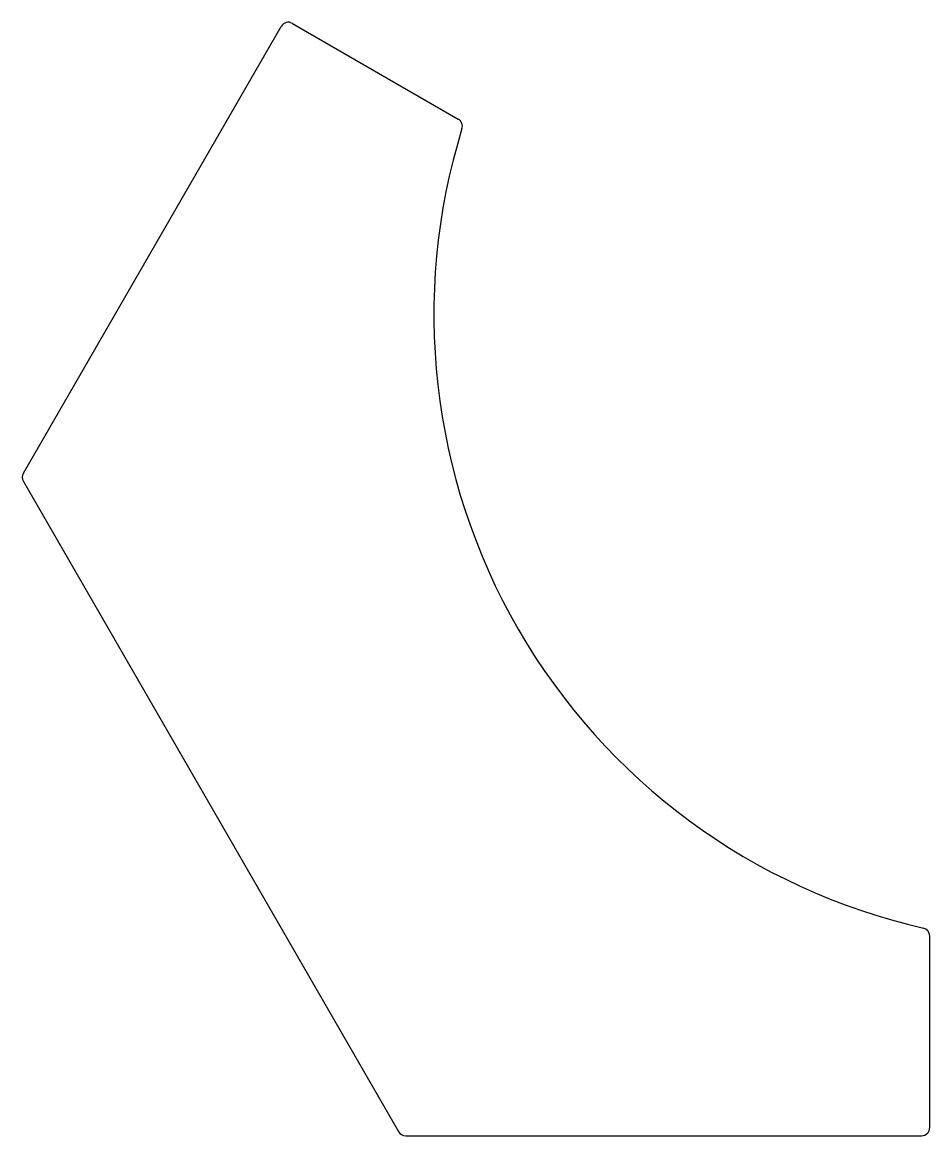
# Model space of a CAD drawing. Header units: millimetres. Extents: x -63.4 to -8.1, y -50 to 17.8.
import ezdxf

# ---------------------------------------------------------------- set-up
doc = ezdxf.new("R2010")
doc.units = ezdxf.units.MM

msp = doc.modelspace()

# ---------------------------------------------------------------- linework, layer by layer
at = {"color": 7, "linetype": 'Continuous', "lineweight": 25}
for p, q in [((-46.914, 17.733), (-36.816, 11.903)), ((-63.303, -9.655), (-47.597, 17.55)), ((-63.303, -10.155), (-40.446, -49.745)), ((-8.1, -49.495), (-8.1, -37.835)), ((-40.013, -49.995), (-8.6, -49.995))]:
    msp.add_line(p, q, dxfattribs=at)
for centre, radius, start, end in [((-47.164, 17.3), 0.5, 60, 150), ((-37.066, 11.47), 0.5, 342.80593, 60), ((0, 0), 38.3, 162.80593, 257.19407), ((-62.87, -9.905), 0.5, 150, 210), ((-8.6, -37.835), 0.5, 0, 77.19407), ((-40.013, -49.495), 0.5, 210, 270), ((-8.6, -49.495), 0.5, 270, 0)]:
    msp.add_arc(centre, radius, start, end, dxfattribs=at)

doc.saveas('drawing.dxf')
